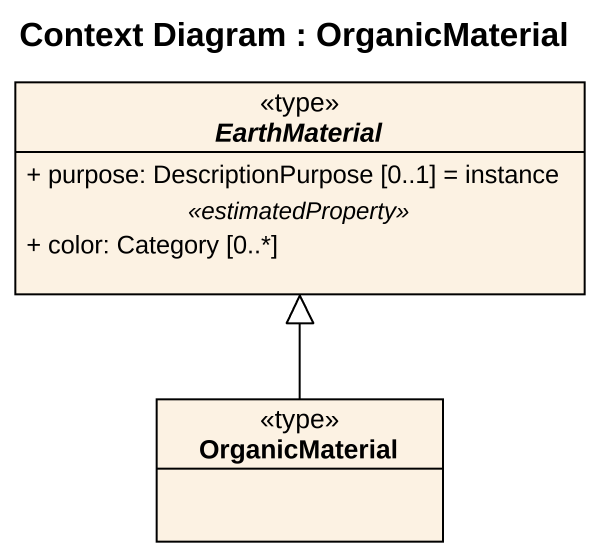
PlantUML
@startuml
title Context Diagram : OrganicMaterial
hide circle
hide empty members
skinparam classAttributeIconSize 0
abstract class EarthMaterial <<type>> {
  + purpose: DescriptionPurpose [0..1] = instance
  .. <<estimatedProperty>> ..
  + color: Category [0..*]
}
class OrganicMaterial <<type>> #FCF2E3
OrganicMaterial -up-|> EarthMaterial
@enduml
